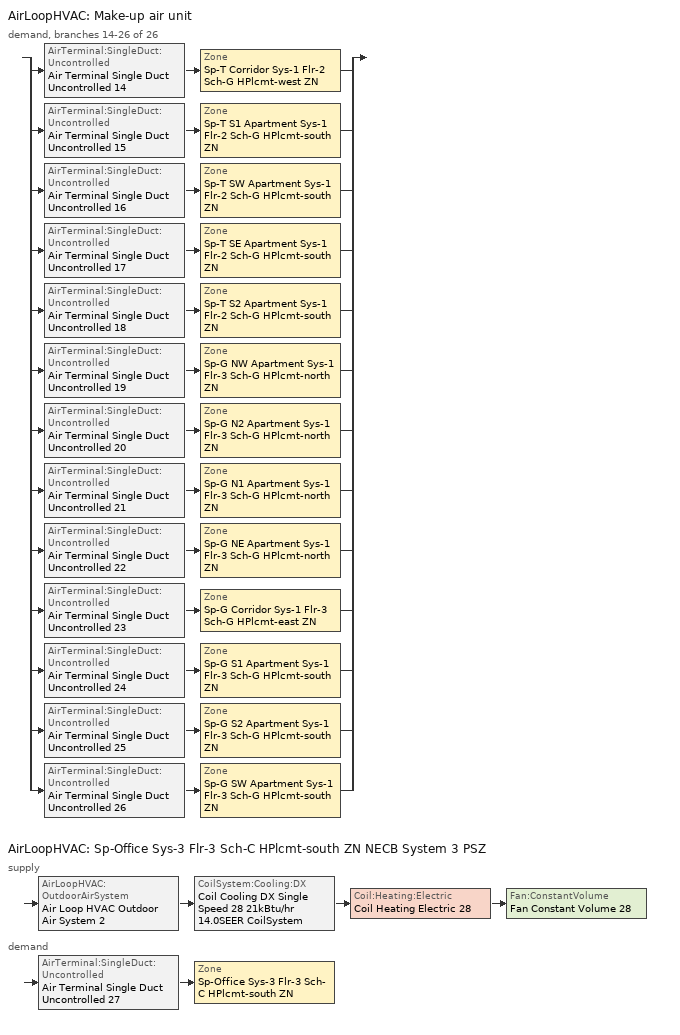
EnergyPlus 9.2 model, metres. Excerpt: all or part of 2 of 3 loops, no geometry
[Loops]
AirLoopHVAC 'Make-up air unit'
 demand, branches 14-26 of 26: split
  | AirTerminal:SingleDuct:Uncontrolled 'Air Terminal Single Duct Uncontrolled 14' > Zone 'Sp-T Corridor Sys-1 Flr-2 Sch-G HPlcmt-west ZN'
  | AirTerminal:SingleDuct:Uncontrolled 'Air Terminal Single Duct Uncontrolled 15' > Zone 'Sp-T S1 Apartment Sys-1 Flr-2 Sch-G HPlcmt-south ZN'
  | AirTerminal:SingleDuct:Uncontrolled 'Air Terminal Single Duct Uncontrolled 16' > Zone 'Sp-T SW Apartment Sys-1 Flr-2 Sch-G HPlcmt-south ZN'
  | AirTerminal:SingleDuct:Uncontrolled 'Air Terminal Single Duct Uncontrolled 17' > Zone 'Sp-T SE Apartment Sys-1 Flr-2 Sch-G HPlcmt-south ZN'
  | AirTerminal:SingleDuct:Uncontrolled 'Air Terminal Single Duct Uncontrolled 18' > Zone 'Sp-T S2 Apartment Sys-1 Flr-2 Sch-G HPlcmt-south ZN'
  | AirTerminal:SingleDuct:Uncontrolled 'Air Terminal Single Duct Uncontrolled 19' > Zone 'Sp-G NW Apartment Sys-1 Flr-3 Sch-G HPlcmt-north ZN'
  | AirTerminal:SingleDuct:Uncontrolled 'Air Terminal Single Duct Uncontrolled 20' > Zone 'Sp-G N2 Apartment Sys-1 Flr-3 Sch-G HPlcmt-north ZN'
  | AirTerminal:SingleDuct:Uncontrolled 'Air Terminal Single Duct Uncontrolled 21' > Zone 'Sp-G N1 Apartment Sys-1 Flr-3 Sch-G HPlcmt-north ZN'
  | AirTerminal:SingleDuct:Uncontrolled 'Air Terminal Single Duct Uncontrolled 22' > Zone 'Sp-G NE Apartment Sys-1 Flr-3 Sch-G HPlcmt-north ZN'
  | AirTerminal:SingleDuct:Uncontrolled 'Air Terminal Single Duct Uncontrolled 23' > Zone 'Sp-G Corridor Sys-1 Flr-3 Sch-G HPlcmt-east ZN'
  | AirTerminal:SingleDuct:Uncontrolled 'Air Terminal Single Duct Uncontrolled 24' > Zone 'Sp-G S1 Apartment Sys-1 Flr-3 Sch-G HPlcmt-south ZN'
  | AirTerminal:SingleDuct:Uncontrolled 'Air Terminal Single Duct Uncontrolled 25' > Zone 'Sp-G S2 Apartment Sys-1 Flr-3 Sch-G HPlcmt-south ZN'
  | AirTerminal:SingleDuct:Uncontrolled 'Air Terminal Single Duct Uncontrolled 26' > Zone 'Sp-G SW Apartment Sys-1 Flr-3 Sch-G HPlcmt-south ZN'
AirLoopHVAC 'Sp-Office Sys-3 Flr-3 Sch-C HPlcmt-south ZN NECB System 3 PSZ'
 supply: AirLoopHVAC:OutdoorAirSystem 'Air Loop HVAC Outdoor Air System 2' > CoilSystem:Cooling:DX 'Coil Cooling DX Single Speed 28 21kBtu/hr 14.0SEER CoilSystem' > Coil:Heating:Electric 'Coil Heating Electric 28' > Fan:ConstantVolume 'Fan Constant Volume 28'
 demand: AirTerminal:SingleDuct:Uncontrolled 'Air Terminal Single Duct Uncontrolled 27' > Zone 'Sp-Office Sys-3 Flr-3 Sch-C HPlcmt-south ZN'
[DesignSpecification:OutdoorAir] Outdoor Air Method=Sum; Outdoor Air Flow per Person {m3/s-person}=0; Outdoor Air Flow per Zone {m3/s}=0; Outdoor Air Flow Air Changes per Hour {1/hr}=0
Name | Outdoor Air Flow per Zone Floor Area {m3/s-m2}
Space Function Corr. < 2.4m wide-sch-G Ventilation | 0.0003048
Space Function Dwelling Unit(s) Ventilation | 0.00034544
Space Function Conf./meet./multi-purpose Ventilation | 0.0015748
[DesignSpecification:ZoneAirDistribution] Zone Air Distribution Effectiveness in Cooling Mode=1; Zone Air Distribution Effectiveness in Heating Mode=1
Sp-G Corridor Sys-1 Flr-3 Sch-G HPlcmt-east ZN Design Spec Zone Air Dist; Sp-G N1 Apartment Sys-1 Flr-3 Sch-G HPlcmt-north ZN Design Spec Zone Air Dist; Sp-G N2 Apartment Sys-1 Flr-3 Sch-G HPlcmt-north ZN Design Spec Zone Air Dist; Sp-G NE Apartment Sys-1 Flr-3 Sch-G HPlcmt-north ZN Design Spec Zone Air Dist; Sp-G NW Apartment Sys-1 Flr-3 Sch-G HPlcmt-north ZN Design Spec Zone Air Dist; Sp-G S1 Apartment Sys-1 Flr-3 Sch-G HPlcmt-south ZN Design Spec Zone Air Dist; Sp-G S2 Apartment Sys-1 Flr-3 Sch-G HPlcmt-south ZN Design Spec Zone Air Dist; Sp-G SW Apartment Sys-1 Flr-3 Sch-G HPlcmt-south ZN Design Spec Zone Air Dist; Sp-Office Sys-3 Flr-3 Sch-C HPlcmt-south ZN Design Spec Zone Air Dist; Sp-T Corridor Sys-1 Flr-2 Sch-G HPlcmt-west ZN Design Spec Zone Air Dist; Sp-T S1 Apartment Sys-1 Flr-2 Sch-G HPlcmt-south ZN Design Spec Zone Air Dist; Sp-T S2 Apartment Sys-1 Flr-2 Sch-G HPlcmt-south ZN Design Spec Zone Air Dist; Sp-T SE Apartment Sys-1 Flr-2 Sch-G HPlcmt-south ZN Design Spec Zone Air Dist; Sp-T SW Apartment Sys-1 Flr-2 Sch-G HPlcmt-south ZN Design Spec Zone Air Dist
[Sizing:Zone] Zone Cooling Design Supply Air Temperature Input Method=SupplyAirTemperature; Zone Cooling Design Supply Air Temperature {C}=13; Zone Cooling Design Supply Air Temperature Difference {deltaC}=11.11; Zone Heating Design Supply Air Temperature Input Method=SupplyAirTemperature; Zone Heating Design Supply Air Temperature {C}=43; Zone Heating Design Supply Air Temperature Difference {deltaC}=11.11; Zone Cooling Design Supply Air Humidity Ratio {kgWater/kgDryAir}=0.0085; Zone Heating Design Supply Air Humidity Ratio {kgWater/kgDryAir}=0.008; Zone Heating Sizing Factor=1.3; Zone Cooling Sizing Factor=1.1; Cooling Design Air Flow Method=DesignDay; Cooling Design Air Flow Rate {m3/s}=0; Cooling Minimum Air Flow per Zone Floor Area {m3/s-m2}=0.000762; Cooling Minimum Air Flow {m3/s}=0; Cooling Minimum Air Flow Fraction=0; Heating Design Air Flow Method=DesignDay; Heating Design Air Flow Rate {m3/s}=0; Heating Maximum Air Flow per Zone Floor Area {m3/s-m2}=0.002032; Heating Maximum Air Flow {m3/s}=0.141576; Heating Maximum Air Flow Fraction=0.3; Account for Dedicated Outdoor Air System=No
Name | Design Specification Outdoor Air Object | Design Specification Zone Air Distribution Object
Sp-G Corridor Sys-1 Flr-3 Sch-G HPlcmt-east ZN | Space Function Corr. < 2.4m wide-sch-G Ventilation | Sp-G Corridor Sys-1 Flr-3 Sch-G HPlcmt-east ZN Design Spec Zone Air Dist
Sp-G N1 Apartment Sys-1 Flr-3 Sch-G HPlcmt-north ZN | Space Function Dwelling Unit(s) Ventilation | Sp-G N1 Apartment Sys-1 Flr-3 Sch-G HPlcmt-north ZN Design Spec Zone Air Dist
Sp-G N2 Apartment Sys-1 Flr-3 Sch-G HPlcmt-north ZN | Space Function Dwelling Unit(s) Ventilation | Sp-G N2 Apartment Sys-1 Flr-3 Sch-G HPlcmt-north ZN Design Spec Zone Air Dist
Sp-G NE Apartment Sys-1 Flr-3 Sch-G HPlcmt-north ZN | Space Function Dwelling Unit(s) Ventilation | Sp-G NE Apartment Sys-1 Flr-3 Sch-G HPlcmt-north ZN Design Spec Zone Air Dist
Sp-G NW Apartment Sys-1 Flr-3 Sch-G HPlcmt-north ZN | Space Function Dwelling Unit(s) Ventilation | Sp-G NW Apartment Sys-1 Flr-3 Sch-G HPlcmt-north ZN Design Spec Zone Air Dist
Sp-G S1 Apartment Sys-1 Flr-3 Sch-G HPlcmt-south ZN | Space Function Dwelling Unit(s) Ventilation | Sp-G S1 Apartment Sys-1 Flr-3 Sch-G HPlcmt-south ZN Design Spec Zone Air Dist
Sp-G S2 Apartment Sys-1 Flr-3 Sch-G HPlcmt-south ZN | Space Function Dwelling Unit(s) Ventilation | Sp-G S2 Apartment Sys-1 Flr-3 Sch-G HPlcmt-south ZN Design Spec Zone Air Dist
Sp-G SW Apartment Sys-1 Flr-3 Sch-G HPlcmt-south ZN | Space Function Dwelling Unit(s) Ventilation | Sp-G SW Apartment Sys-1 Flr-3 Sch-G HPlcmt-south ZN Design Spec Zone Air Dist
Sp-Office Sys-3 Flr-3 Sch-C HPlcmt-south ZN | Space Function Conf./meet./multi-purpose Ventilation | Sp-Office Sys-3 Flr-3 Sch-C HPlcmt-south ZN Design Spec Zone Air Dist
Sp-T Corridor Sys-1 Flr-2 Sch-G HPlcmt-west ZN | Space Function Corr. < 2.4m wide-sch-G Ventilation | Sp-T Corridor Sys-1 Flr-2 Sch-G HPlcmt-west ZN Design Spec Zone Air Dist
Sp-T S1 Apartment Sys-1 Flr-2 Sch-G HPlcmt-south ZN | Space Function Dwelling Unit(s) Ventilation | Sp-T S1 Apartment Sys-1 Flr-2 Sch-G HPlcmt-south ZN Design Spec Zone Air Dist
Sp-T S2 Apartment Sys-1 Flr-2 Sch-G HPlcmt-south ZN | Space Function Dwelling Unit(s) Ventilation | Sp-T S2 Apartment Sys-1 Flr-2 Sch-G HPlcmt-south ZN Design Spec Zone Air Dist
Sp-T SE Apartment Sys-1 Flr-2 Sch-G HPlcmt-south ZN | Space Function Dwelling Unit(s) Ventilation | Sp-T SE Apartment Sys-1 Flr-2 Sch-G HPlcmt-south ZN Design Spec Zone Air Dist
Sp-T SW Apartment Sys-1 Flr-2 Sch-G HPlcmt-south ZN | Space Function Dwelling Unit(s) Ventilation | Sp-T SW Apartment Sys-1 Flr-2 Sch-G HPlcmt-south ZN Design Spec Zone Air Dist
[Sizing:System]
Sp-Office Sys-3 Flr-3 Sch-C HPlcmt-south ZN NECB System 3 PSZ: Type of Load to Size On=Sensible; Design Outdoor Air Flow Rate {m3/s}=Autosize; Central Heating Maximum System Air Flow Ratio=1; Preheat Design Temperature {C}=7; Preheat Design Humidity Ratio {kgWater/kgDryAir}=0.008; Precool Design Temperature {C}=13; Precool Design Humidity Ratio {kgWater/kgDryAir}=0.008; Central Cooling Design Supply Air Temperature {C}=13; Central Heating Design Supply Air Temperature {C}=43; Type of Zone Sum to Use=NonCoincident; 100% Outdoor Air in Cooling=No; 100% Outdoor Air in Heating=No; Central Cooling Design Supply Air Humidity Ratio {kgWater/kgDryAir}=0.0085; Central Heating Design Supply Air Humidity Ratio {kgWater/kgDryAir}=0.008; Cooling Supply Air Flow Rate Method=DesignDay; Cooling Supply Air Flow Rate {m3/s}=0; Cooling Supply Air Flow Rate Per Floor Area {m3/s-m2}=0.00996765; Cooling Fraction of Autosized Cooling Supply Air Flow Rate=1; Cooling Supply Air Flow Rate Per Unit Cooling Capacity {m3/s-W}=3.94755e-05; Heating Supply Air Flow Rate Method=DesignDay; Heating Supply Air Flow Rate {m3/s}=0; Heating Supply Air Flow Rate Per Floor Area {m3/s-m2}=0.00996765; Heating Fraction of Autosized Heating Supply Air Flow Rate=1; Heating Fraction of Autosized Cooling Supply Air Flow Rate=1; Heating Supply Air Flow Rate Per Unit Heating Capacity {m3/s-W}=3.15882e-05; System Outdoor Air Method=ZoneSum; Zone Maximum Outdoor Air Fraction=1; Cooling Design Capacity Method=CoolingDesignCapacity; Cooling Design Capacity {W}=Autosize; Cooling Design Capacity Per Floor Area {W/m2}=234.7; Fraction of Autosized Cooling Design Capacity=1; Heating Design Capacity Method=HeatingDesignCapacity; Heating Design Capacity {W}=Autosize; Heating Design Capacity Per Floor Area {W/m2}=157; Fraction of Autosized Heating Design Capacity=1; Central Cooling Capacity Control Method=OnOff
[ZoneControl:Thermostat]
Name | Zone or ZoneList | Control Type Schedule | Control 1
Sp-G Corridor Sys-1 Flr-3 Sch-G HPlcmt-east ZN Thermostat | Sp-G Corridor Sys-1 Flr-3 Sch-G HPlcmt-east ZN | Sp-G Corridor Sys-1 Flr-3 Sch-G HPlcmt-east ZN Thermostat Schedule | Space Function Corr. < 2.4m wide-sch-G Thermostat 6
Sp-G N1 Apartment Sys-1 Flr-3 Sch-G HPlcmt-north ZN Thermostat | Sp-G N1 Apartment Sys-1 Flr-3 Sch-G HPlcmt-north ZN | Sp-G N1 Apartment Sys-1 Flr-3 Sch-G HPlcmt-north ZN Thermostat Schedule | Space Function Dwelling Unit(s) Thermostat 42
Sp-G N2 Apartment Sys-1 Flr-3 Sch-G HPlcmt-north ZN Thermostat | Sp-G N2 Apartment Sys-1 Flr-3 Sch-G HPlcmt-north ZN | Sp-G N2 Apartment Sys-1 Flr-3 Sch-G HPlcmt-north ZN Thermostat Schedule | Space Function Dwelling Unit(s) Thermostat 41
Sp-G NE Apartment Sys-1 Flr-3 Sch-G HPlcmt-north ZN Thermostat | Sp-G NE Apartment Sys-1 Flr-3 Sch-G HPlcmt-north ZN | Sp-G NE Apartment Sys-1 Flr-3 Sch-G HPlcmt-north ZN Thermostat Schedule | Space Function Dwelling Unit(s) Thermostat 43
Sp-G NW Apartment Sys-1 Flr-3 Sch-G HPlcmt-north ZN Thermostat | Sp-G NW Apartment Sys-1 Flr-3 Sch-G HPlcmt-north ZN | Sp-G NW Apartment Sys-1 Flr-3 Sch-G HPlcmt-north ZN Thermostat Schedule | Space Function Dwelling Unit(s) Thermostat 40
Sp-G S1 Apartment Sys-1 Flr-3 Sch-G HPlcmt-south ZN Thermostat | Sp-G S1 Apartment Sys-1 Flr-3 Sch-G HPlcmt-south ZN | Sp-G S1 Apartment Sys-1 Flr-3 Sch-G HPlcmt-south ZN Thermostat Schedule | Space Function Dwelling Unit(s) Thermostat 44
Sp-G S2 Apartment Sys-1 Flr-3 Sch-G HPlcmt-south ZN Thermostat | Sp-G S2 Apartment Sys-1 Flr-3 Sch-G HPlcmt-south ZN | Sp-G S2 Apartment Sys-1 Flr-3 Sch-G HPlcmt-south ZN Thermostat Schedule | Space Function Dwelling Unit(s) Thermostat 45
Sp-G SW Apartment Sys-1 Flr-3 Sch-G HPlcmt-south ZN Thermostat | Sp-G SW Apartment Sys-1 Flr-3 Sch-G HPlcmt-south ZN | Sp-G SW Apartment Sys-1 Flr-3 Sch-G HPlcmt-south ZN Thermostat Schedule | Space Function Dwelling Unit(s) Thermostat 46
Sp-Office Sys-3 Flr-3 Sch-C HPlcmt-south ZN Thermostat | Sp-Office Sys-3 Flr-3 Sch-C HPlcmt-south ZN | Sp-Office Sys-3 Flr-3 Sch-C HPlcmt-south ZN Thermostat Schedule | Space Function Conf./meet./multi-purpose Thermostat 2
Sp-T Corridor Sys-1 Flr-2 Sch-G HPlcmt-west ZN Thermostat | Sp-T Corridor Sys-1 Flr-2 Sch-G HPlcmt-west ZN | Sp-T Corridor Sys-1 Flr-2 Sch-G HPlcmt-west ZN Thermostat Schedule | Space Function Corr. < 2.4m wide-sch-G Thermostat 5
Sp-T S1 Apartment Sys-1 Flr-2 Sch-G HPlcmt-south ZN Thermostat | Sp-T S1 Apartment Sys-1 Flr-2 Sch-G HPlcmt-south ZN | Sp-T S1 Apartment Sys-1 Flr-2 Sch-G HPlcmt-south ZN Thermostat Schedule | Space Function Dwelling Unit(s) Thermostat 36
Sp-T S2 Apartment Sys-1 Flr-2 Sch-G HPlcmt-south ZN Thermostat | Sp-T S2 Apartment Sys-1 Flr-2 Sch-G HPlcmt-south ZN | Sp-T S2 Apartment Sys-1 Flr-2 Sch-G HPlcmt-south ZN Thermostat Schedule | Space Function Dwelling Unit(s) Thermostat 39
Sp-T SE Apartment Sys-1 Flr-2 Sch-G HPlcmt-south ZN Thermostat | Sp-T SE Apartment Sys-1 Flr-2 Sch-G HPlcmt-south ZN | Sp-T SE Apartment Sys-1 Flr-2 Sch-G HPlcmt-south ZN Thermostat Schedule | Space Function Dwelling Unit(s) Thermostat 38
Sp-T SW Apartment Sys-1 Flr-2 Sch-G HPlcmt-south ZN Thermostat | Sp-T SW Apartment Sys-1 Flr-2 Sch-G HPlcmt-south ZN | Sp-T SW Apartment Sys-1 Flr-2 Sch-G HPlcmt-south ZN Thermostat Schedule | Space Function Dwelling Unit(s) Thermostat 37
[ThermostatSetpoint:DualSetpoint]
Name | Heating Setpoint Temperature Schedule | Cooling Setpoint Temperature Schedule
Space Function Corr. < 2.4m wide-sch-G Thermostat 6; Space Function Dwelling Unit(s) Thermostat 42; Space Function Dwelling Unit(s) Thermostat 41; Space Function Dwelling Unit(s) Thermostat 43; Space Function Dwelling Unit(s) Thermostat 40; Space Function Dwelling Unit(s) Thermostat 44; Space Function Dwelling Unit(s) Thermostat 45; Space Function Dwelling Unit(s) Thermostat 46; Space Function Corr. < 2.4m wide-sch-G Thermostat 5; Space Function Dwelling Unit(s) Thermostat 36; Space Function Dwelling Unit(s) Thermostat 39; Space Function Dwelling Unit(s) Thermostat 38; Space Function Dwelling Unit(s) Thermostat 37 | NECB-G-Thermostat Setpoint-Heating | NECB-G-Thermostat Setpoint-Cooling
Space Function Conf./meet./multi-purpose Thermostat 2 | NECB-C-Thermostat Setpoint-Heating | NECB-C-Thermostat Setpoint-Cooling
[ZoneHVAC:PackagedTerminalAirConditioner] Availability Schedule=Always On Discrete; Cooling Supply Air Flow Rate {m3/s}=Autosize; Heating Supply Air Flow Rate {m3/s}=Autosize; No Load Supply Air Flow Rate {m3/s}=Autosize; Cooling Outdoor Air Flow Rate {m3/s}=Autosize; Heating Outdoor Air Flow Rate {m3/s}=Autosize; No Load Outdoor Air Flow Rate {m3/s}=Autosize; Fan Placement=DrawThrough
Name | Supply Air Fan | Heating Coil | Cooling Coil
Sp-G Corridor Sys-1 Flr-3 Sch-G HPlcmt-east ZN PTAC | Fan Constant Volume 24 | Coil Heating Electric 24 | Coil Cooling DX Single Speed 24 6kBtu/hr 11.0EER
Sp-G N1 Apartment Sys-1 Flr-3 Sch-G HPlcmt-north ZN PTAC | Fan Constant Volume 22 | Coil Heating Electric 22 | Coil Cooling DX Single Speed 22 6kBtu/hr 11.0EER
Sp-G N2 Apartment Sys-1 Flr-3 Sch-G HPlcmt-north ZN PTAC | Fan Constant Volume 21 | Coil Heating Electric 21 | Coil Cooling DX Single Speed 21 6kBtu/hr 11.0EER
Sp-G NE Apartment Sys-1 Flr-3 Sch-G HPlcmt-north ZN PTAC | Fan Constant Volume 23 | Coil Heating Electric 23 | Coil Cooling DX Single Speed 23 9kBtu/hr 10.5EER
Sp-G NW Apartment Sys-1 Flr-3 Sch-G HPlcmt-north ZN PTAC | Fan Constant Volume 20 | Coil Heating Electric 20 | Coil Cooling DX Single Speed 20 9kBtu/hr 10.5EER
Sp-G S1 Apartment Sys-1 Flr-3 Sch-G HPlcmt-south ZN PTAC | Fan Constant Volume 25 | Coil Heating Electric 25 | Coil Cooling DX Single Speed 25 7kBtu/hr 11.0EER
Sp-G S2 Apartment Sys-1 Flr-3 Sch-G HPlcmt-south ZN PTAC | Fan Constant Volume 26 | Coil Heating Electric 26 | Coil Cooling DX Single Speed 26 7kBtu/hr 11.0EER
Sp-G SW Apartment Sys-1 Flr-3 Sch-G HPlcmt-south ZN PTAC | Fan Constant Volume 27 | Coil Heating Electric 27 | Coil Cooling DX Single Speed 27 10kBtu/hr 10.4EER
Sp-T Corridor Sys-1 Flr-2 Sch-G HPlcmt-west ZN PTAC | Fan Constant Volume 15 | Coil Heating Electric 15 | Coil Cooling DX Single Speed 15 11kBtu/hr 10.1EER
Sp-T S1 Apartment Sys-1 Flr-2 Sch-G HPlcmt-south ZN PTAC | Fan Constant Volume 16 | Coil Heating Electric 16 | Coil Cooling DX Single Speed 16 11kBtu/hr 10.1EER
Sp-T S2 Apartment Sys-1 Flr-2 Sch-G HPlcmt-south ZN PTAC | Fan Constant Volume 19 | Coil Heating Electric 19 | Coil Cooling DX Single Speed 19 11kBtu/hr 10.1EER
Sp-T SE Apartment Sys-1 Flr-2 Sch-G HPlcmt-south ZN PTAC | Fan Constant Volume 18 | Coil Heating Electric 18 | Coil Cooling DX Single Speed 18 12kBtu/hr 9.9EER
Sp-T SW Apartment Sys-1 Flr-2 Sch-G HPlcmt-south ZN PTAC | Fan Constant Volume 17 | Coil Heating Electric 17 | Coil Cooling DX Single Speed 17 14kBtu/hr 9.5EER
[ZoneHVAC:Baseboard:Convective:Electric] Availability Schedule=Always On Discrete; Heating Design Capacity {W}=Autosize; Efficiency=1
Zone HVAC Baseboard Convective Electric 23; Zone HVAC Baseboard Convective Electric 21; Zone HVAC Baseboard Convective Electric 20; Zone HVAC Baseboard Convective Electric 22; Zone HVAC Baseboard Convective Electric 19; Zone HVAC Baseboard Convective Electric 24; Zone HVAC Baseboard Convective Electric 25; Zone HVAC Baseboard Convective Electric 26; Zone HVAC Baseboard Convective Electric 27; Zone HVAC Baseboard Convective Electric 14; Zone HVAC Baseboard Convective Electric 15; Zone HVAC Baseboard Convective Electric 18; Zone HVAC Baseboard Convective Electric 17; Zone HVAC Baseboard Convective Electric 16
[AirTerminal:SingleDuct:Uncontrolled] Availability Schedule=Always On Discrete; Maximum Air Flow Rate {m3/s}=AutoSize
Air Terminal Single Duct Uncontrolled 23; Air Terminal Single Duct Uncontrolled 21; Air Terminal Single Duct Uncontrolled 20; Air Terminal Single Duct Uncontrolled 22; Air Terminal Single Duct Uncontrolled 19; Air Terminal Single Duct Uncontrolled 24; Air Terminal Single Duct Uncontrolled 25; Air Terminal Single Duct Uncontrolled 26; Air Terminal Single Duct Uncontrolled 27; Air Terminal Single Duct Uncontrolled 14; Air Terminal Single Duct Uncontrolled 15; Air Terminal Single Duct Uncontrolled 18; Air Terminal Single Duct Uncontrolled 17; Air Terminal Single Duct Uncontrolled 16
[Zone equipment]
Sp-G Corridor Sys-1 Flr-3 Sch-G HPlcmt-east ZN: Sp-G Corridor Sys-1 Flr-3 Sch-G HPlcmt-east ZN PTAC, Zone HVAC Baseboard Convective Electric 23, Air Terminal Single Duct Uncontrolled 23
Sp-G N1 Apartment Sys-1 Flr-3 Sch-G HPlcmt-north ZN: Sp-G N1 Apartment Sys-1 Flr-3 Sch-G HPlcmt-north ZN PTAC, Zone HVAC Baseboard Convective Electric 21, Air Terminal Single Duct Uncontrolled 21
Sp-G N2 Apartment Sys-1 Flr-3 Sch-G HPlcmt-north ZN: Sp-G N2 Apartment Sys-1 Flr-3 Sch-G HPlcmt-north ZN PTAC, Zone HVAC Baseboard Convective Electric 20, Air Terminal Single Duct Uncontrolled 20
Sp-G NE Apartment Sys-1 Flr-3 Sch-G HPlcmt-north ZN: Sp-G NE Apartment Sys-1 Flr-3 Sch-G HPlcmt-north ZN PTAC, Zone HVAC Baseboard Convective Electric 22, Air Terminal Single Duct Uncontrolled 22
Sp-G NW Apartment Sys-1 Flr-3 Sch-G HPlcmt-north ZN: Sp-G NW Apartment Sys-1 Flr-3 Sch-G HPlcmt-north ZN PTAC, Zone HVAC Baseboard Convective Electric 19, Air Terminal Single Duct Uncontrolled 19
Sp-G S1 Apartment Sys-1 Flr-3 Sch-G HPlcmt-south ZN: Sp-G S1 Apartment Sys-1 Flr-3 Sch-G HPlcmt-south ZN PTAC, Zone HVAC Baseboard Convective Electric 24, Air Terminal Single Duct Uncontrolled 24
Sp-G S2 Apartment Sys-1 Flr-3 Sch-G HPlcmt-south ZN: Sp-G S2 Apartment Sys-1 Flr-3 Sch-G HPlcmt-south ZN PTAC, Zone HVAC Baseboard Convective Electric 25, Air Terminal Single Duct Uncontrolled 25
Sp-G SW Apartment Sys-1 Flr-3 Sch-G HPlcmt-south ZN: Sp-G SW Apartment Sys-1 Flr-3 Sch-G HPlcmt-south ZN PTAC, Zone HVAC Baseboard Convective Electric 26, Air Terminal Single Duct Uncontrolled 26
Sp-Office Sys-3 Flr-3 Sch-C HPlcmt-south ZN: Air Terminal Single Duct Uncontrolled 27, Zone HVAC Baseboard Convective Electric 27
Sp-T Corridor Sys-1 Flr-2 Sch-G HPlcmt-west ZN: Sp-T Corridor Sys-1 Flr-2 Sch-G HPlcmt-west ZN PTAC, Zone HVAC Baseboard Convective Electric 14, Air Terminal Single Duct Uncontrolled 14
Sp-T S1 Apartment Sys-1 Flr-2 Sch-G HPlcmt-south ZN: Sp-T S1 Apartment Sys-1 Flr-2 Sch-G HPlcmt-south ZN PTAC, Zone HVAC Baseboard Convective Electric 15, Air Terminal Single Duct Uncontrolled 15
Sp-T S2 Apartment Sys-1 Flr-2 Sch-G HPlcmt-south ZN: Sp-T S2 Apartment Sys-1 Flr-2 Sch-G HPlcmt-south ZN PTAC, Zone HVAC Baseboard Convective Electric 18, Air Terminal Single Duct Uncontrolled 18
Sp-T SE Apartment Sys-1 Flr-2 Sch-G HPlcmt-south ZN: Sp-T SE Apartment Sys-1 Flr-2 Sch-G HPlcmt-south ZN PTAC, Zone HVAC Baseboard Convective Electric 17, Air Terminal Single Duct Uncontrolled 17
Sp-T SW Apartment Sys-1 Flr-2 Sch-G HPlcmt-south ZN: Sp-T SW Apartment Sys-1 Flr-2 Sch-G HPlcmt-south ZN PTAC, Zone HVAC Baseboard Convective Electric 16, Air Terminal Single Duct Uncontrolled 16
[Fan:ConstantVolume] Availability Schedule=Always On Discrete; Fan Total Efficiency=0.39975; Pressure Rise {Pa}=640; Maximum Flow Rate {m3/s}=AutoSize; Motor Efficiency=0.615; Motor In Airstream Fraction=1
Fan Constant Volume 24; Fan Constant Volume 22; Fan Constant Volume 21; Fan Constant Volume 23; Fan Constant Volume 20; Fan Constant Volume 25; Fan Constant Volume 26; Fan Constant Volume 27; Fan Constant Volume 15; Fan Constant Volume 16; Fan Constant Volume 19; Fan Constant Volume 18; Fan Constant Volume 17; Fan Constant Volume 28
[Coil:Cooling:DX:SingleSpeed] Availability Schedule=Always On Discrete; Gross Rated Total Cooling Capacity {W}=Autosize; Gross Rated Sensible Heat Ratio=Autosize; Rated Air Flow Rate {m3/s}=Autosize; Rated Evaporator Fan Power Per Volume Flow Rate {W/(m3/s)}=773.3; Condenser Type=AirCooled; Evaporative Condenser Effectiveness=0; Evaporative Condenser Air Flow Rate {m3/s}=Autosize; Evaporative Condenser Pump Rated Power Consumption {W}=Autosize; Crankcase Heater Capacity {W}=0; Maximum Outdoor Dry-Bulb Temperature for Crankcase Heater Operation {C}=0; Basin Heater Capacity {W/K}=0; Basin Heater Setpoint Temperature {C}=10
Name | Gross Rated Cooling COP {W/W} | Total Cooling Capacity Function of Temperature Curve | Total Cooling Capacity Function of Flow Fraction Curve | Energy Input Ratio Function of Temperature Curve | Energy Input Ratio Function of Flow Fraction Curve | Part Load Fraction Correlation Curve
Coil Cooling DX Single Speed 24 6kBtu/hr 11.0EER | 3.72655 | DXCOOL-NECB2011-REF-CAPFT 16 | DXCOOL-NECB2011-REF-CAPFFLOW 16 | DXCOOL-NECB2011-REF-COOLEIRFT 16 | DXCOOL-NECB2011-REF-COOLEIRFFLOW 16 | DXCOOL-NECB2011-REF-COOLPLFFPLR 16
Coil Cooling DX Single Speed 22 6kBtu/hr 11.0EER | 3.7258 | DXCOOL-NECB2011-REF-CAPFT 14 | DXCOOL-NECB2011-REF-CAPFFLOW 14 | DXCOOL-NECB2011-REF-COOLEIRFT 14 | DXCOOL-NECB2011-REF-COOLEIRFFLOW 14 | DXCOOL-NECB2011-REF-COOLPLFFPLR 14
Coil Cooling DX Single Speed 21 6kBtu/hr 11.0EER | 3.72587 | DXCOOL-NECB2011-REF-CAPFT 13 | DXCOOL-NECB2011-REF-CAPFFLOW 13 | DXCOOL-NECB2011-REF-COOLEIRFT 13 | DXCOOL-NECB2011-REF-COOLEIRFFLOW 13 | DXCOOL-NECB2011-REF-COOLPLFFPLR 13
Coil Cooling DX Single Speed 23 9kBtu/hr 10.5EER | 3.56577 | DXCOOL-NECB2011-REF-CAPFT 15 | DXCOOL-NECB2011-REF-CAPFFLOW 15 | DXCOOL-NECB2011-REF-COOLEIRFT 15 | DXCOOL-NECB2011-REF-COOLEIRFFLOW 15 | DXCOOL-NECB2011-REF-COOLPLFFPLR 15
Coil Cooling DX Single Speed 20 9kBtu/hr 10.5EER | 3.56958 | DXCOOL-NECB2011-REF-CAPFT 12 | DXCOOL-NECB2011-REF-CAPFFLOW 12 | DXCOOL-NECB2011-REF-COOLEIRFT 12 | DXCOOL-NECB2011-REF-COOLEIRFFLOW 12 | DXCOOL-NECB2011-REF-COOLPLFFPLR 12
Coil Cooling DX Single Speed 25 7kBtu/hr 11.0EER | 3.72708 | DXCOOL-NECB2011-REF-CAPFT 17 | DXCOOL-NECB2011-REF-CAPFFLOW 17 | DXCOOL-NECB2011-REF-COOLEIRFT 17 | DXCOOL-NECB2011-REF-COOLEIRFFLOW 17 | DXCOOL-NECB2011-REF-COOLPLFFPLR 17
Coil Cooling DX Single Speed 26 7kBtu/hr 11.0EER | 3.71293 | DXCOOL-NECB2011-REF-CAPFT 18 | DXCOOL-NECB2011-REF-CAPFFLOW 18 | DXCOOL-NECB2011-REF-COOLEIRFT 18 | DXCOOL-NECB2011-REF-COOLEIRFFLOW 18 | DXCOOL-NECB2011-REF-COOLPLFFPLR 18
Coil Cooling DX Single Speed 27 10kBtu/hr 10.4EER | 3.51843 | DXCOOL-NECB2011-REF-CAPFT 19 | DXCOOL-NECB2011-REF-CAPFFLOW 19 | DXCOOL-NECB2011-REF-COOLEIRFT 19 | DXCOOL-NECB2011-REF-COOLEIRFFLOW 19 | DXCOOL-NECB2011-REF-COOLPLFFPLR 19
Coil Cooling DX Single Speed 15 11kBtu/hr 10.1EER | 3.40895 | DXCOOL-NECB2011-REF-CAPFT 6 | DXCOOL-NECB2011-REF-CAPFFLOW 6 | DXCOOL-NECB2011-REF-COOLEIRFT 6 | DXCOOL-NECB2011-REF-COOLEIRFFLOW 6 | DXCOOL-NECB2011-REF-COOLPLFFPLR 6
Coil Cooling DX Single Speed 16 11kBtu/hr 10.1EER | 3.43888 | DXCOOL-NECB2011-REF-CAPFT 7 | DXCOOL-NECB2011-REF-CAPFFLOW 7 | DXCOOL-NECB2011-REF-COOLEIRFT 7 | DXCOOL-NECB2011-REF-COOLEIRFFLOW 7 | DXCOOL-NECB2011-REF-COOLPLFFPLR 7
Coil Cooling DX Single Speed 19 11kBtu/hr 10.1EER | 3.43543 | DXCOOL-NECB2011-REF-CAPFT 10 | DXCOOL-NECB2011-REF-CAPFFLOW 10 | DXCOOL-NECB2011-REF-COOLEIRFT 10 | DXCOOL-NECB2011-REF-COOLEIRFFLOW 10 | DXCOOL-NECB2011-REF-COOLPLFFPLR 10
Coil Cooling DX Single Speed 18 12kBtu/hr 9.9EER | 3.34372 | DXCOOL-NECB2011-REF-CAPFT 9 | DXCOOL-NECB2011-REF-CAPFFLOW 9 | DXCOOL-NECB2011-REF-COOLEIRFT 9 | DXCOOL-NECB2011-REF-COOLEIRFFLOW 9 | DXCOOL-NECB2011-REF-COOLPLFFPLR 9
Coil Cooling DX Single Speed 17 14kBtu/hr 9.5EER | 3.23664 | DXCOOL-NECB2011-REF-CAPFT 8 | DXCOOL-NECB2011-REF-CAPFFLOW 8 | DXCOOL-NECB2011-REF-COOLEIRFT 8 | DXCOOL-NECB2011-REF-COOLEIRFFLOW 8 | DXCOOL-NECB2011-REF-COOLPLFFPLR 8
Coil Cooling DX Single Speed 28 21kBtu/hr 14.0SEER | 3.8248 | DXCOOL-NECB2011-REF-CAPFT 20 | DXCOOL-NECB2011-REF-CAPFFLOW 20 | DXCOOL-NECB2011-REF-COOLEIRFT 20 | DXCOOL-NECB2011-REF-COOLEIRFFLOW 20 | DXCOOL-NECB2011-REF-COOLPLFFPLR 20
[Coil:Heating:Electric] Efficiency=1; Nominal Capacity {W}=Autosize
Name | Availability Schedule
Coil Heating Electric 24; Coil Heating Electric 22; Coil Heating Electric 21; Coil Heating Electric 23; Coil Heating Electric 20; Coil Heating Electric 25; Coil Heating Electric 26; Coil Heating Electric 27; Coil Heating Electric 15; Coil Heating Electric 16; Coil Heating Electric 19; Coil Heating Electric 18; Coil Heating Electric 17 | ON_OFF_ALWAYS_OFF
Coil Heating Electric 28 | Always On Discrete
[CoilSystem:Cooling:DX]
Coil Cooling DX Single Speed 28 21kBtu/hr 14.0SEER CoilSystem: Availability Schedule=Always On Discrete; Cooling Coil=Coil Cooling DX Single Speed 28 21kBtu/hr 14.0SEER
[Controller:OutdoorAir]
Controller Outdoor Air 2: Minimum Outdoor Air Flow Rate {m3/s}=0; Maximum Outdoor Air Flow Rate {m3/s}=Autosize; Economizer Control Type=NoEconomizer; Economizer Control Action Type=ModulateFlow; Economizer Maximum Limit Dry-Bulb Temperature {C}=28; Economizer Maximum Limit Enthalpy {J/kg}=64000; Economizer Minimum Limit Dry-Bulb Temperature {C}=-100; Lockout Type=NoLockout; Minimum Limit Type=FixedMinimum; Minimum Outdoor Air Schedule=Always On Discrete; Mechanical Ventilation Controller=Controller Mechanical Ventilation 2; High Humidity Control=No; Control High Indoor Humidity Based on Outdoor Humidity Ratio=Yes; Heat Recovery Bypass Control Type=BypassWhenWithinEconomizerLimits
[Controller:MechanicalVentilation]
Controller Mechanical Ventilation 2: Availability Schedule=Always On Discrete; Demand Controlled Ventilation=No; System Outdoor Air Method=ZoneSum; Zone 1=Sp-Office Sys-3 Flr-3 Sch-C HPlcmt-south ZN; Design Specification Outdoor Air Object Name 1=Space Function Conf./meet./multi-purpose Ventilation; Design Specification Zone Air Distribution Object Name 1=Sp-Office Sys-3 Flr-3 Sch-C HPlcmt-south ZN Design Spec Zone Air Dist
[AirLoopHVAC]
Sp-Office Sys-3 Flr-3 Sch-C HPlcmt-south ZN NECB System 3 PSZ: Design Supply Air Flow Rate {m3/s}=AutoSize
[SetpointManager:SingleZone:Reheat]
Setpoint Manager Single Zone Reheat 1: Control Variable=Temperature; Minimum Supply Air Temperature {C}=13; Maximum Supply Air Temperature {C}=43; Control Zone=Sp-Office Sys-3 Flr-3 Sch-C HPlcmt-south ZN
[SetpointManager:MixedAir] Control Variable=Temperature
Node 150 OS Default SPM; Node 149 OS Default SPM; Node 148 OS Default SPM
[Schedule:Day:Interval]
NECB-G-Thermostat Setpoint-Heating Sun|Hol Day; NECB-G-Thermostat Setpoint-Heating Default|Wkdy Day; NECB-G-Thermostat Setpoint-Heating Sat Day; NECB-G-Thermostat Setpoint-Heating Default: No, 01:00, 22, 07:00, 18, 08:00, 20, 24:00, 22
NECB-G-Thermostat Setpoint-Cooling Sun|Hol Day; NECB-G-Thermostat Setpoint-Cooling Default|Wkdy Day; NECB-G-Thermostat Setpoint-Cooling Sat Day; NECB-G-Thermostat Setpoint-Cooling Default: No, 24:00, 24
sunON_OFF_ALWAYS_OFF 1; wkdON_OFF_ALWAYS_OFF 1; satON_OFF_ALWAYS_OFF 1; Schedule Day 3: No, 01:00, 0, 02:00, 0, 03:00, 0, 04:00, 0, 05:00, 0, 06:00, 0, 07:00, 0, 08:00, 0, 09:00, 0, 10:00, 0, 11:00, 0, 12:00, 0, 13:00, 0, 14:00, 0, 15:00, 0, 16:00, 0, 17:00, 0, 18:00, 0, 19:00, 0, 20:00, 0, 21:00, 0, 22:00, 0, 23:00, 0, 24:00, 0
NECB-C-Thermostat Setpoint-Heating Sun|Hol Day: No, 09:00, 18, 10:00, 20, 19:00, 22, 24:00, 18
NECB-C-Thermostat Setpoint-Heating Default|Wkdy Day; NECB-C-Thermostat Setpoint-Heating Sat Day; NECB-C-Thermostat Setpoint-Heating Default: No, 07:00, 18, 08:00, 20, 21:00, 22, 24:00, 18
NECB-C-Thermostat Setpoint-Cooling Sun|Hol Day: No, 09:00, 35, 19:00, 24, 24:00, 35
NECB-C-Thermostat Setpoint-Cooling Default|Wkdy Day; NECB-C-Thermostat Setpoint-Cooling Sat Day; NECB-C-Thermostat Setpoint-Cooling Default: No, 07:00, 35, 21:00, 24, 24:00, 35
[Schedule:Week:Daily]
Schedule:Week:Daily {009d2d0c-b73e-4c9f-9bf8-c719f4711bf6}: NECB-G-Thermostat Setpoint-Heating Sun|Hol Day, NECB-G-Thermostat Setpoint-Heating Default|Wkdy Day, NECB-G-Thermostat Setpoint-Heating Default|Wkdy Day, NECB-G-Thermostat Setpoint-Heating Default|Wkdy Day, NECB-G-Thermostat Setpoint-Heating Default|Wkdy Day, NECB-G-Thermostat Setpoint-Heating Default|Wkdy Day, NECB-G-Thermostat Setpoint-Heating Sat Day, NECB-G-Thermostat Setpoint-Heating Default, NECB-G-Thermostat Setpoint-Heating Default, NECB-G-Thermostat Setpoint-Heating Default, NECB-G-Thermostat Setpoint-Heating Default, NECB-G-Thermostat Setpoint-Heating Default
Schedule:Week:Daily {9eaf0e76-57a7-4b00-8960-70935108a0ea}: NECB-G-Thermostat Setpoint-Cooling Sun|Hol Day, NECB-G-Thermostat Setpoint-Cooling Default|Wkdy Day, NECB-G-Thermostat Setpoint-Cooling Default|Wkdy Day, NECB-G-Thermostat Setpoint-Cooling Default|Wkdy Day, NECB-G-Thermostat Setpoint-Cooling Default|Wkdy Day, NECB-G-Thermostat Setpoint-Cooling Default|Wkdy Day, NECB-G-Thermostat Setpoint-Cooling Sat Day, NECB-G-Thermostat Setpoint-Cooling Default, NECB-G-Thermostat Setpoint-Cooling Default, NECB-G-Thermostat Setpoint-Cooling Default, NECB-G-Thermostat Setpoint-Cooling Default, NECB-G-Thermostat Setpoint-Cooling Default
Schedule:Week:Daily {16e25526-a881-4233-9ac8-2eda802828df}: sunON_OFF_ALWAYS_OFF 1, wkdON_OFF_ALWAYS_OFF 1, wkdON_OFF_ALWAYS_OFF 1, wkdON_OFF_ALWAYS_OFF 1, wkdON_OFF_ALWAYS_OFF 1, wkdON_OFF_ALWAYS_OFF 1, satON_OFF_ALWAYS_OFF 1, Schedule Day 3, Schedule Day 3, Schedule Day 3, Schedule Day 3, Schedule Day 3
Schedule:Week:Daily {d558c322-f53a-4996-8da8-0315a8fa34fa}: NECB-C-Thermostat Setpoint-Heating Sun|Hol Day, NECB-C-Thermostat Setpoint-Heating Default|Wkdy Day, NECB-C-Thermostat Setpoint-Heating Default|Wkdy Day, NECB-C-Thermostat Setpoint-Heating Default|Wkdy Day, NECB-C-Thermostat Setpoint-Heating Default|Wkdy Day, NECB-C-Thermostat Setpoint-Heating Default|Wkdy Day, NECB-C-Thermostat Setpoint-Heating Sat Day, NECB-C-Thermostat Setpoint-Heating Default, NECB-C-Thermostat Setpoint-Heating Default, NECB-C-Thermostat Setpoint-Heating Default, NECB-C-Thermostat Setpoint-Heating Default, NECB-C-Thermostat Setpoint-Heating Default
Schedule:Week:Daily {7d860a1c-99e9-4604-80b9-aeed60a51544}: NECB-C-Thermostat Setpoint-Cooling Sun|Hol Day, NECB-C-Thermostat Setpoint-Cooling Default|Wkdy Day, NECB-C-Thermostat Setpoint-Cooling Default|Wkdy Day, NECB-C-Thermostat Setpoint-Cooling Default|Wkdy Day, NECB-C-Thermostat Setpoint-Cooling Default|Wkdy Day, NECB-C-Thermostat Setpoint-Cooling Default|Wkdy Day, NECB-C-Thermostat Setpoint-Cooling Sat Day, NECB-C-Thermostat Setpoint-Cooling Default, NECB-C-Thermostat Setpoint-Cooling Default, NECB-C-Thermostat Setpoint-Cooling Default, NECB-C-Thermostat Setpoint-Cooling Default, NECB-C-Thermostat Setpoint-Cooling Default
[Schedule:Year]
NECB-G-Thermostat Setpoint-Heating: Schedule:Week:Daily {009d2d0c-b73e-4c9f-9bf8-c719f4711bf6}, 1, 1, 12, 31
NECB-G-Thermostat Setpoint-Cooling: Schedule:Week:Daily {9eaf0e76-57a7-4b00-8960-70935108a0ea}, 1, 1, 12, 31
ON_OFF_ALWAYS_OFF: Schedule:Week:Daily {16e25526-a881-4233-9ac8-2eda802828df}, 1, 1, 12, 31
NECB-C-Thermostat Setpoint-Heating: Schedule:Week:Daily {d558c322-f53a-4996-8da8-0315a8fa34fa}, 1, 1, 12, 31
NECB-C-Thermostat Setpoint-Cooling: Schedule:Week:Daily {7d860a1c-99e9-4604-80b9-aeed60a51544}, 1, 1, 12, 31
[Schedule:Compact]
Sp-G Corridor Sys-1 Flr-3 Sch-G HPlcmt-east ZN Thermostat Schedule; Sp-G N1 Apartment Sys-1 Flr-3 Sch-G HPlcmt-north ZN Thermostat Schedule; Sp-G N2 Apartment Sys-1 Flr-3 Sch-G HPlcmt-north ZN Thermostat Schedule; Sp-G NE Apartment Sys-1 Flr-3 Sch-G HPlcmt-north ZN Thermostat Schedule; Sp-G NW Apartment Sys-1 Flr-3 Sch-G HPlcmt-north ZN Thermostat Schedule; Sp-G S1 Apartment Sys-1 Flr-3 Sch-G HPlcmt-south ZN Thermostat Schedule; Sp-G S2 Apartment Sys-1 Flr-3 Sch-G HPlcmt-south ZN Thermostat Schedule; Sp-G SW Apartment Sys-1 Flr-3 Sch-G HPlcmt-south ZN Thermostat Schedule; Sp-Office Sys-3 Flr-3 Sch-C HPlcmt-south ZN Thermostat Schedule; Sp-T Corridor Sys-1 Flr-2 Sch-G HPlcmt-west ZN Thermostat Schedule; Sp-T S1 Apartment Sys-1 Flr-2 Sch-G HPlcmt-south ZN Thermostat Schedule; Sp-T S2 Apartment Sys-1 Flr-2 Sch-G HPlcmt-south ZN Thermostat Schedule; Sp-T SE Apartment Sys-1 Flr-2 Sch-G HPlcmt-south ZN Thermostat Schedule; Sp-T SW Apartment Sys-1 Flr-2 Sch-G HPlcmt-south ZN Thermostat Schedule: Through: 12/31, For: AllDays, Until: 24:00, 4
[Schedule:Constant]
Always On Discrete: OnOff, 1
[Curve:Quadratic] Coefficient1 Constant=1; Coefficient2 x=0; Coefficient3 x**2=0; Minimum Value of x=0; Maximum Value of x=1
DXCOOL-NECB2011-REF-CAPFFLOW 16; DXCOOL-NECB2011-REF-COOLEIRFFLOW 16; DXCOOL-NECB2011-REF-CAPFFLOW 14; DXCOOL-NECB2011-REF-COOLEIRFFLOW 14; DXCOOL-NECB2011-REF-CAPFFLOW 13; DXCOOL-NECB2011-REF-COOLEIRFFLOW 13; DXCOOL-NECB2011-REF-CAPFFLOW 15; DXCOOL-NECB2011-REF-COOLEIRFFLOW 15; DXCOOL-NECB2011-REF-CAPFFLOW 12; DXCOOL-NECB2011-REF-COOLEIRFFLOW 12; DXCOOL-NECB2011-REF-CAPFFLOW 17; DXCOOL-NECB2011-REF-COOLEIRFFLOW 17; DXCOOL-NECB2011-REF-CAPFFLOW 18; DXCOOL-NECB2011-REF-COOLEIRFFLOW 18; DXCOOL-NECB2011-REF-CAPFFLOW 19; DXCOOL-NECB2011-REF-COOLEIRFFLOW 19; DXCOOL-NECB2011-REF-CAPFFLOW 6; DXCOOL-NECB2011-REF-COOLEIRFFLOW 6; DXCOOL-NECB2011-REF-CAPFFLOW 7; DXCOOL-NECB2011-REF-COOLEIRFFLOW 7; DXCOOL-NECB2011-REF-CAPFFLOW 10; DXCOOL-NECB2011-REF-COOLEIRFFLOW 10; DXCOOL-NECB2011-REF-CAPFFLOW 9; DXCOOL-NECB2011-REF-COOLEIRFFLOW 9; DXCOOL-NECB2011-REF-CAPFFLOW 8; DXCOOL-NECB2011-REF-COOLEIRFFLOW 8; DXCOOL-NECB2011-REF-CAPFFLOW 20; DXCOOL-NECB2011-REF-COOLEIRFFLOW 20
[Curve:Cubic] Coefficient1 Constant=0.0277; Coefficient2 x=4.9151; Coefficient3 x**2=-8.184; Coefficient4 x**3=4.2702; Minimum Value of x=0.7; Maximum Value of x=1
DXCOOL-NECB2011-REF-COOLPLFFPLR 16; DXCOOL-NECB2011-REF-COOLPLFFPLR 14; DXCOOL-NECB2011-REF-COOLPLFFPLR 13; DXCOOL-NECB2011-REF-COOLPLFFPLR 15; DXCOOL-NECB2011-REF-COOLPLFFPLR 12; DXCOOL-NECB2011-REF-COOLPLFFPLR 17; DXCOOL-NECB2011-REF-COOLPLFFPLR 18; DXCOOL-NECB2011-REF-COOLPLFFPLR 19; DXCOOL-NECB2011-REF-COOLPLFFPLR 6; DXCOOL-NECB2011-REF-COOLPLFFPLR 7; DXCOOL-NECB2011-REF-COOLPLFFPLR 10; DXCOOL-NECB2011-REF-COOLPLFFPLR 9; DXCOOL-NECB2011-REF-COOLPLFFPLR 8; DXCOOL-NECB2011-REF-COOLPLFFPLR 20
[Curve:Biquadratic] Minimum Value of x=13; Maximum Value of x=24; Minimum Value of y=24; Maximum Value of y=46
Name | Coefficient1 Constant | Coefficient2 x | Coefficient3 x**2 | Coefficient4 y | Coefficient5 y**2 | Coefficient6 x*y
DXCOOL-NECB2011-REF-CAPFT 16; DXCOOL-NECB2011-REF-CAPFT 14; DXCOOL-NECB2011-REF-CAPFT 13; DXCOOL-NECB2011-REF-CAPFT 15; DXCOOL-NECB2011-REF-CAPFT 12; DXCOOL-NECB2011-REF-CAPFT 17; DXCOOL-NECB2011-REF-CAPFT 18; DXCOOL-NECB2011-REF-CAPFT 19; DXCOOL-NECB2011-REF-CAPFT 6; DXCOOL-NECB2011-REF-CAPFT 7; DXCOOL-NECB2011-REF-CAPFT 10; DXCOOL-NECB2011-REF-CAPFT 9; DXCOOL-NECB2011-REF-CAPFT 8; DXCOOL-NECB2011-REF-CAPFT 20 | 0.867905 | 0.0142459 | 0.00055436 | -0.0075575 | 3.3e-05 | -0.0001918
DXCOOL-NECB2011-REF-COOLEIRFT 16; DXCOOL-NECB2011-REF-COOLEIRFT 14; DXCOOL-NECB2011-REF-COOLEIRFT 13; DXCOOL-NECB2011-REF-COOLEIRFT 15; DXCOOL-NECB2011-REF-COOLEIRFT 12; DXCOOL-NECB2011-REF-COOLEIRFT 17; DXCOOL-NECB2011-REF-COOLEIRFT 18; DXCOOL-NECB2011-REF-COOLEIRFT 19; DXCOOL-NECB2011-REF-COOLEIRFT 6; DXCOOL-NECB2011-REF-COOLEIRFT 7; DXCOOL-NECB2011-REF-COOLEIRFT 10; DXCOOL-NECB2011-REF-COOLEIRFT 9; DXCOOL-NECB2011-REF-COOLEIRFT 8; DXCOOL-NECB2011-REF-COOLEIRFT 20 | 0.116936 | 0.0284933 | -0.0004112 | 0.0214108 | 0.00016103 | -0.0006791
